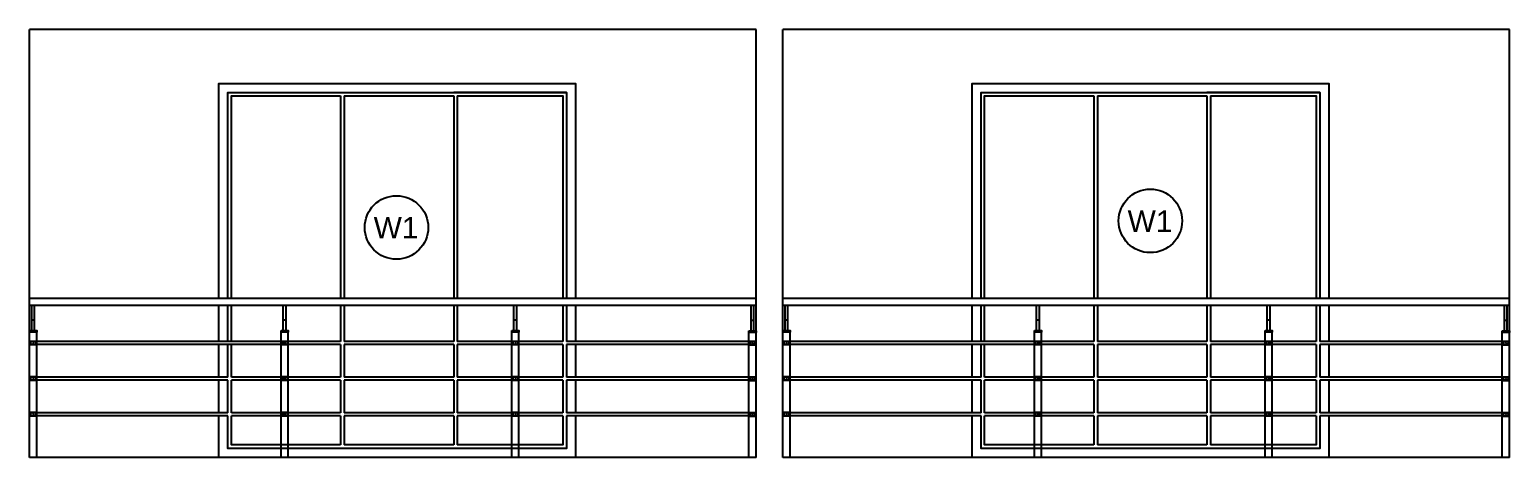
# Model space of a CAD drawing. Header units: millimetres. Extents: x -1932176 to 78768, y -1967 to 1266654.
# Drawn here: x -455554 to -447254, y 414062 to 416461 of the extents above; entities that cross this region are included whole.
import ezdxf

# ---------------------------------------------------------------- set-up
doc = ezdxf.new("R2010")
doc.units = ezdxf.units.MM
doc.layers.add('railing', color=212, linetype='Continuous', lineweight=25)
doc.styles.get("Standard").update_dxf_attribs({"font": 'arial.ttf'})

# ---------------------------------------------------------------- blocks, each defined once
blk = doc.blocks.new('ригеледержатель')
at = {"layer": 'railing', "ltscale": 10}
blk.add_lwpolyline([(148239.9, 1192434.6), (148269.9, 1192434.6), (148269.9, 1192416.6), (148239.9, 1192416.6)], close=True, dxfattribs=at)
blk.add_circle((148254.9, 1192425.6), 3, dxfattribs=at)

msp = doc.modelspace()

# ---------------------------------------------------------------- linework, layer by layer
at = {"ltscale": 30}
for p, q in [((-455554.05056, 414061.67608), (-455554.05056, 416461.20508)), ((-451479.05056, 416461.20508), (-455554.05056, 416461.20508)), ((-451479.05056, 414061.67608), (-451479.05056, 416461.20508)), ((-451329.05056, 414061.67608), (-451329.05056, 416461.20508)), ((-447254.05056, 416461.20508), (-451329.05056, 416461.20508)), ((-447254.05056, 414061.67608), (-447254.05056, 416461.20508)), ((-454442.36553, 416109.17608), (-452542.36553, 416109.17608)), ((-454442.36553, 416109.17608), (-453809.36553, 416109.17608)), ((-453809.36553, 416089.17608), (-453809.36553, 414953.70508)), ((-453789.36553, 416089.17608), (-453789.36553, 414953.70508)), ((-452542.36553, 416109.17608), (-453175.36553, 416109.17608)), ((-453175.36553, 416089.17608), (-453175.36553, 414953.70508)), ((-453155.36553, 416089.17608), (-453155.36553, 414953.70508)), ((-452542.36553, 416109.17608), (-452542.36553, 415634.47812)), ((-450217.36553, 416109.17608), (-448317.36553, 416109.17608)), ((-450217.36553, 416109.17608), (-449584.36553, 416109.17608)), ((-449584.36553, 416089.17608), (-449584.36553, 414953.70508)), ((-449564.36553, 416089.17608), (-449564.36553, 414953.70508)), ((-448317.36553, 416109.17608), (-448950.36553, 416109.17608)), ((-448950.36553, 416089.17608), (-448950.36553, 414953.70508)), ((-448930.36553, 416089.17608), (-448930.36553, 414953.70508)), ((-448317.36553, 416109.17608), (-448317.36553, 415634.47812)), ((-451479.05056, 414953.70508), (-455554.05056, 414953.70508)), ((-447254.05056, 414953.70508), (-451329.05056, 414953.70508)), ((-451479.05056, 414913.70508), (-455554.05056, 414913.70508)), ((-453809.36553, 414913.70508), (-453809.36553, 414711.70508)), ((-453789.36553, 414913.70508), (-453789.36553, 414711.70508)), ((-453175.36553, 414913.70508), (-453175.36553, 414711.70508)), ((-453155.36553, 414913.70508), (-453155.36553, 414711.70508)), ((-447254.05056, 414913.70508), (-451329.05056, 414913.70508)), ((-449584.36553, 414913.70508), (-449584.36553, 414711.70508)), ((-449564.36553, 414913.70508), (-449564.36553, 414711.70508)), ((-448950.36553, 414913.70508), (-448950.36553, 414711.70508)), ((-448930.36553, 414913.70508), (-448930.36553, 414711.70508)), ((-453809.36553, 414711.70508), (-455554.05056, 414711.70508)), ((-453809.36553, 414695.70508), (-455554.05056, 414695.70508)), ((-453809.36553, 414695.70508), (-453809.36553, 414511.70508)), ((-453175.36553, 414711.70508), (-453789.36553, 414711.70508)), ((-453789.36553, 414695.70508), (-453789.36553, 414511.70508)), ((-453175.36553, 414695.70508), (-453789.36553, 414695.70508)), ((-453175.36553, 414695.70508), (-453175.36553, 414511.70508)), ((-452562.36553, 414711.70508), (-453155.36553, 414711.70508)), ((-453155.36553, 414695.70508), (-453155.36553, 414511.70508)), ((-452562.36553, 414695.70508), (-453155.36553, 414695.70508)), ((-451479.05056, 414711.70508), (-452542.36553, 414711.70508)), ((-451479.05056, 414695.70508), (-452542.36553, 414695.70508)), ((-449584.36553, 414711.70508), (-451329.05056, 414711.70508)), ((-449584.36553, 414695.70508), (-451329.05056, 414695.70508)), ((-449584.36553, 414695.70508), (-449584.36553, 414511.70508)), ((-448950.36553, 414711.70508), (-449564.36553, 414711.70508)), ((-449564.36553, 414695.70508), (-449564.36553, 414511.70508)), ((-448950.36553, 414695.70508), (-449564.36553, 414695.70508)), ((-448950.36553, 414695.70508), (-448950.36553, 414511.70508)), ((-448337.36553, 414711.70508), (-448930.36553, 414711.70508)), ((-448930.36553, 414695.70508), (-448930.36553, 414511.70508)), ((-448337.36553, 414695.70508), (-448930.36553, 414695.70508)), ((-447254.05056, 414711.70508), (-448317.36553, 414711.70508)), ((-447254.05056, 414695.70508), (-448317.36553, 414695.70508)), ((-454442.36553, 414511.70508), (-455554.05056, 414511.70508)), ((-453809.36553, 414511.70508), (-454422.36553, 414511.70508)), ((-453175.36553, 414511.70508), (-453789.36553, 414511.70508)), ((-452562.36553, 414511.70508), (-453155.36553, 414511.70508)), ((-451479.05056, 414511.70508), (-452542.36553, 414511.70508)), ((-450217.36553, 414511.70508), (-451329.05056, 414511.70508)), ((-449584.36553, 414511.70508), (-450197.36553, 414511.70508)), ((-448950.36553, 414511.70508), (-449564.36553, 414511.70508)), ((-448337.36553, 414511.70508), (-448930.36553, 414511.70508)), ((-447254.05056, 414511.70508), (-448317.36553, 414511.70508)), ((-454442.36553, 414495.70508), (-455554.05056, 414495.70508)), ((-453809.36553, 414495.70508), (-454422.36553, 414495.70508)), ((-453809.36553, 414495.70508), (-453809.36553, 414311.70508)), ((-453789.36553, 414495.70508), (-453789.36553, 414311.70508)), ((-453175.36553, 414495.70508), (-453789.36553, 414495.70508)), ((-453175.36553, 414495.70508), (-453175.36553, 414311.70508)), ((-453155.36553, 414495.70508), (-453155.36553, 414311.70508)), ((-452562.36553, 414495.70508), (-453155.36553, 414495.70508)), ((-451479.05056, 414495.70508), (-452542.36553, 414495.70508)), ((-450217.36553, 414495.70508), (-451329.05056, 414495.70508)), ((-449584.36553, 414495.70508), (-450197.36553, 414495.70508)), ((-449584.36553, 414495.70508), (-449584.36553, 414311.70508)), ((-449564.36553, 414495.70508), (-449564.36553, 414311.70508)), ((-448950.36553, 414495.70508), (-449564.36553, 414495.70508)), ((-448950.36553, 414495.70508), (-448950.36553, 414311.70508)), ((-448930.36553, 414495.70508), (-448930.36553, 414311.70508)), ((-448337.36553, 414495.70508), (-448930.36553, 414495.70508)), ((-447254.05056, 414495.70508), (-448317.36553, 414495.70508)), ((-454442.36553, 414311.70508), (-455554.05056, 414311.70508)), ((-454442.36553, 414295.70508), (-455554.05056, 414295.70508)), ((-453809.36553, 414311.70508), (-454422.36553, 414311.70508)), ((-453809.36553, 414295.70508), (-454422.36553, 414295.70508)), ((-453809.36553, 414295.70508), (-453809.36553, 414131.67608)), ((-453175.36553, 414311.70508), (-453789.36553, 414311.70508)), ((-453789.36553, 414295.70508), (-453789.36553, 414131.67608)), ((-453175.36553, 414295.70508), (-453789.36553, 414295.70508)), ((-453175.36553, 414295.70508), (-453175.36553, 414131.67608)), ((-452562.36553, 414311.70508), (-453155.36553, 414311.70508)), ((-453155.36553, 414295.70508), (-453155.36553, 414131.67608)), ((-452562.36553, 414295.70508), (-453155.36553, 414295.70508)), ((-451479.05056, 414311.70508), (-452542.36553, 414311.70508)), ((-451479.05056, 414295.70508), (-452542.36553, 414295.70508)), ((-450217.36553, 414311.70508), (-451329.05056, 414311.70508)), ((-450217.36553, 414295.70508), (-451329.05056, 414295.70508)), ((-449584.36553, 414311.70508), (-450197.36553, 414311.70508)), ((-449584.36553, 414295.70508), (-450197.36553, 414295.70508)), ((-449584.36553, 414295.70508), (-449584.36553, 414131.67608)), ((-448950.36553, 414311.70508), (-449564.36553, 414311.70508)), ((-449564.36553, 414295.70508), (-449564.36553, 414131.67608)), ((-448950.36553, 414295.70508), (-449564.36553, 414295.70508)), ((-448950.36553, 414295.70508), (-448950.36553, 414131.67608)), ((-448337.36553, 414311.70508), (-448930.36553, 414311.70508)), ((-448930.36553, 414295.70508), (-448930.36553, 414131.67608)), ((-448337.36553, 414295.70508), (-448930.36553, 414295.70508)), ((-447254.05056, 414311.70508), (-448317.36553, 414311.70508)), ((-447254.05056, 414295.70508), (-448317.36553, 414295.70508)), ((-451479.05056, 414061.67608), (-455554.05056, 414061.67608)), ((-447254.05056, 414061.67608), (-451329.05056, 414061.67608))]:
    msp.add_line(p, q, dxfattribs=at)
at = {"ltscale": 10}
for p, q in [((-455542.05056, 414773.70508), (-455542.05056, 414913.70508)), ((-455526.05056, 414773.70508), (-455526.05056, 414913.70508)), ((-454131.25133, 414773.70508), (-454131.25133, 414913.70508)), ((-454115.25133, 414773.70508), (-454115.25133, 414913.70508)), ((-452837.34831, 414773.70508), (-452837.34831, 414913.70508)), ((-452821.34831, 414773.70508), (-452821.34831, 414913.70508)), ((-451507.05056, 414771.67608), (-451507.05056, 414913.70508)), ((-451491.05056, 414771.67608), (-451491.05056, 414913.70508)), ((-451317.05056, 414773.70508), (-451317.05056, 414913.70508)), ((-451301.05056, 414773.70508), (-451301.05056, 414913.70508)), ((-449906.25133, 414773.70508), (-449906.25133, 414913.70508)), ((-449890.25133, 414773.70508), (-449890.25133, 414913.70508)), ((-448612.34831, 414773.70508), (-448612.34831, 414913.70508)), ((-448596.34831, 414773.70508), (-448596.34831, 414913.70508)), ((-447282.05056, 414771.67608), (-447282.05056, 414913.70508)), ((-447266.05056, 414771.67608), (-447266.05056, 414913.70508)), ((-455554.05056, 414711.70508), (-455554.05056, 414763.70508)), ((-455514.05056, 414711.70508), (-455514.05056, 414763.70508)), ((-454143.25133, 414711.70508), (-454143.25133, 414763.70508)), ((-454103.25133, 414711.70508), (-454103.25133, 414763.70508)), ((-452849.34831, 414711.70508), (-452849.34831, 414763.70508)), ((-452809.34831, 414711.70508), (-452809.34831, 414763.70508)), ((-451519.05056, 414709.67608), (-451519.05056, 414761.67608)), ((-451479.05056, 414709.67608), (-451479.05056, 414761.67608)), ((-451329.05056, 414711.70508), (-451329.05056, 414763.70508)), ((-451289.05056, 414711.70508), (-451289.05056, 414763.70508)), ((-449918.25133, 414711.70508), (-449918.25133, 414763.70508)), ((-449878.25133, 414711.70508), (-449878.25133, 414763.70508)), ((-448624.34831, 414711.70508), (-448624.34831, 414763.70508)), ((-448584.34831, 414711.70508), (-448584.34831, 414763.70508)), ((-447294.05056, 414709.67608), (-447294.05056, 414761.67608)), ((-447254.05056, 414709.67608), (-447254.05056, 414761.67608)), ((-455554.05056, 414511.70508), (-455554.05056, 414711.70508)), ((-455514.05056, 414511.70508), (-455514.05056, 414695.70508)), ((-454143.25133, 414511.70508), (-454143.25133, 414711.70508)), ((-454103.25133, 414511.70508), (-454103.25133, 414695.70508)), ((-452849.34831, 414511.70508), (-452849.34831, 414711.70508)), ((-452809.34831, 414511.70508), (-452809.34831, 414695.70508)), ((-451519.05056, 414509.67608), (-451519.05056, 414709.67608)), ((-451479.05056, 414509.67608), (-451479.05056, 414693.67608)), ((-451329.05056, 414511.70508), (-451329.05056, 414711.70508)), ((-451289.05056, 414511.70508), (-451289.05056, 414695.70508)), ((-449918.25133, 414511.70508), (-449918.25133, 414711.70508)), ((-449878.25133, 414511.70508), (-449878.25133, 414695.70508)), ((-448624.34831, 414511.70508), (-448624.34831, 414711.70508)), ((-448584.34831, 414511.70508), (-448584.34831, 414695.70508)), ((-447294.05056, 414509.67608), (-447294.05056, 414709.67608)), ((-447254.05056, 414509.67608), (-447254.05056, 414693.67608)), ((-455554.05056, 414311.70508), (-455554.05056, 414511.70508)), ((-454143.25133, 414311.70508), (-454143.25133, 414511.70508)), ((-452849.34831, 414311.70508), (-452849.34831, 414511.70508)), ((-451519.05056, 414309.67608), (-451519.05056, 414509.67608)), ((-451329.05056, 414311.70508), (-451329.05056, 414511.70508)), ((-449918.25133, 414311.70508), (-449918.25133, 414511.70508)), ((-448624.34831, 414311.70508), (-448624.34831, 414511.70508)), ((-447294.05056, 414309.67608), (-447294.05056, 414509.67608)), ((-455514.05056, 414311.70508), (-455514.05056, 414495.70508)), ((-454103.25133, 414311.70508), (-454103.25133, 414495.70508)), ((-452809.34831, 414311.70508), (-452809.34831, 414495.70508)), ((-451479.05056, 414309.67608), (-451479.05056, 414493.67608)), ((-451289.05056, 414311.70508), (-451289.05056, 414495.70508)), ((-449878.25133, 414311.70508), (-449878.25133, 414495.70508)), ((-448584.34831, 414311.70508), (-448584.34831, 414495.70508)), ((-447254.05056, 414309.67608), (-447254.05056, 414493.67608)), ((-455554.05056, 414061.67608), (-455554.05056, 414311.70508)), ((-455514.05056, 414063.70508), (-455514.05056, 414295.70508)), ((-454143.25133, 414061.67608), (-454143.25133, 414311.70508)), ((-454103.25133, 414063.70508), (-454103.25133, 414295.70508)), ((-452849.34831, 414061.67608), (-452849.34831, 414311.70508)), ((-452809.34831, 414063.70508), (-452809.34831, 414295.70508)), ((-451519.05056, 414061.67608), (-451519.05056, 414309.67608)), ((-451479.05056, 414061.67608), (-451479.05056, 414293.67608)), ((-451329.05056, 414061.67608), (-451329.05056, 414311.70508)), ((-451289.05056, 414063.70508), (-451289.05056, 414295.70508)), ((-449918.25133, 414061.67608), (-449918.25133, 414311.70508)), ((-449878.25133, 414063.70508), (-449878.25133, 414295.70508)), ((-448624.34831, 414061.67608), (-448624.34831, 414311.70508)), ((-448584.34831, 414063.70508), (-448584.34831, 414295.70508)), ((-447294.05056, 414061.67608), (-447294.05056, 414309.67608)), ((-447254.05056, 414061.67608), (-447254.05056, 414293.67608))]:
    msp.add_line(p, q, dxfattribs=at)
at = {"ltscale": 100}
for p, q in [((-455542.05056, 414833.70508), (-455526.05056, 414833.70508)), ((-454131.25133, 414833.70508), (-454115.25133, 414833.70508)), ((-452837.34831, 414833.70508), (-452821.34831, 414833.70508)), ((-451507.05056, 414831.67608), (-451491.05056, 414831.67608)), ((-451317.05056, 414833.70508), (-451301.05056, 414833.70508)), ((-449906.25133, 414833.70508), (-449890.25133, 414833.70508)), ((-448612.34831, 414833.70508), (-448596.34831, 414833.70508)), ((-447282.05056, 414831.67608), (-447266.05056, 414831.67608))]:
    msp.add_line(p, q, dxfattribs=at)
for p, q in [((-455514.05056, 414061.67608), (-455514.05056, 414773.70508)), ((-454103.25133, 414061.67608), (-454103.25133, 414773.70508)), ((-452809.34831, 414061.67608), (-452809.34831, 414773.70508)), ((-451479.05056, 414061.67608), (-451479.05056, 414771.67608)), ((-451289.05056, 414061.67608), (-451289.05056, 414773.70508)), ((-449878.25133, 414061.67608), (-449878.25133, 414773.70508)), ((-448584.34831, 414061.67608), (-448584.34831, 414773.70508)), ((-447254.05056, 414061.67608), (-447254.05056, 414771.67608))]:
    msp.add_line(p, q)
at = {"linetype": 'ByBlock', "lineweight": 20}
for p, q in [((-455514.05056, 414061.67608), (-455554.05056, 414061.67608)), ((-454103.25133, 414061.67608), (-454143.25133, 414061.67608)), ((-452809.34831, 414061.67608), (-452849.34831, 414061.67608)), ((-451479.05056, 414061.67608), (-451519.05056, 414061.67608)), ((-451289.05056, 414061.67608), (-451329.05056, 414061.67608)), ((-449878.25133, 414061.67608), (-449918.25133, 414061.67608)), ((-448584.34831, 414061.67608), (-448624.34831, 414061.67608)), ((-447254.05056, 414061.67608), (-447294.05056, 414061.67608))]:
    msp.add_line(p, q, dxfattribs=at)
at = {"ltscale": 30}
for points in [[(-454492.36553, 414953.70508), (-454492.36553, 416159.17608), (-452492.36553, 416159.17608), (-452492.36553, 414953.70508)], [(-454442.36553, 414953.70508), (-454442.36553, 416109.17608), (-452542.36553, 416109.17608), (-452542.36553, 414953.70508)], [(-454422.36553, 414953.70508), (-454422.36553, 416089.17608), (-453809.36553, 416089.17608)], [(-453789.36553, 416089.17608), (-453175.36553, 416089.17608)], [(-453155.36553, 416089.17608), (-452562.36553, 416089.17608), (-452562.36553, 414953.70508)], [(-450267.36553, 414953.70508), (-450267.36553, 416159.17608), (-448267.36553, 416159.17608), (-448267.36553, 414953.70508)], [(-450217.36553, 414953.70508), (-450217.36553, 416109.17608), (-448317.36553, 416109.17608), (-448317.36553, 414953.70508)], [(-450197.36553, 414953.70508), (-450197.36553, 416089.17608), (-449584.36553, 416089.17608)], [(-449564.36553, 416089.17608), (-448950.36553, 416089.17608)], [(-448930.36553, 416089.17608), (-448337.36553, 416089.17608), (-448337.36553, 414953.70508)], [(-454492.36553, 414711.70508), (-454492.36553, 414913.70508)], [(-454442.36553, 414711.70508), (-454442.36553, 414913.70508)], [(-454422.36553, 414711.70508), (-454422.36553, 414913.70508)], [(-452562.36553, 414913.70508), (-452562.36553, 414711.70508)], [(-452542.36553, 414913.70508), (-452542.36553, 414711.70508)], [(-452492.36553, 414913.70508), (-452492.36553, 414711.70508)], [(-450267.36553, 414711.70508), (-450267.36553, 414913.70508)], [(-450217.36553, 414711.70508), (-450217.36553, 414913.70508)], [(-450197.36553, 414711.70508), (-450197.36553, 414913.70508)], [(-448337.36553, 414913.70508), (-448337.36553, 414711.70508)], [(-448317.36553, 414913.70508), (-448317.36553, 414711.70508)], [(-448267.36553, 414913.70508), (-448267.36553, 414711.70508)], [(-454492.36553, 414511.70508), (-454492.36553, 414695.70508)], [(-454442.36553, 414511.70508), (-454442.36553, 414695.70508)], [(-454422.36553, 414511.70508), (-454422.36553, 414695.70508)], [(-452562.36553, 414695.70508), (-452562.36553, 414511.70508)], [(-452542.36553, 414695.70508), (-452542.36553, 414511.70508)], [(-452492.36553, 414695.70508), (-452492.36553, 414511.70508)], [(-450267.36553, 414511.70508), (-450267.36553, 414695.70508)], [(-450217.36553, 414511.70508), (-450217.36553, 414695.70508)], [(-450197.36553, 414511.70508), (-450197.36553, 414695.70508)], [(-448337.36553, 414695.70508), (-448337.36553, 414511.70508)], [(-448317.36553, 414695.70508), (-448317.36553, 414511.70508)], [(-448267.36553, 414695.70508), (-448267.36553, 414511.70508)], [(-454492.36553, 414311.70508), (-454492.36553, 414495.70508)], [(-454442.36553, 414311.70508), (-454442.36553, 414495.70508)], [(-454422.36553, 414311.70508), (-454422.36553, 414495.70508)], [(-452562.36553, 414495.70508), (-452562.36553, 414311.70508)], [(-452542.36553, 414495.70508), (-452542.36553, 414311.70508)], [(-452492.36553, 414495.70508), (-452492.36553, 414311.70508)], [(-450267.36553, 414311.70508), (-450267.36553, 414495.70508)], [(-450217.36553, 414311.70508), (-450217.36553, 414495.70508)], [(-450197.36553, 414311.70508), (-450197.36553, 414495.70508)], [(-448337.36553, 414495.70508), (-448337.36553, 414311.70508)], [(-448317.36553, 414495.70508), (-448317.36553, 414311.70508)], [(-448267.36553, 414495.70508), (-448267.36553, 414311.70508)], [(-454492.36553, 414061.67608), (-454492.36553, 414295.70508)], [(-452542.36553, 414295.70508), (-452542.36553, 414111.67608), (-454442.36553, 414111.67608), (-454442.36553, 414295.70508)], [(-453809.36553, 414131.67608), (-454422.36553, 414131.67608), (-454422.36553, 414295.70508)], [(-452562.36553, 414295.70508), (-452562.36553, 414131.67608), (-453155.36553, 414131.67608)], [(-452492.36553, 414295.70508), (-452492.36553, 414061.67608)], [(-450267.36553, 414061.67608), (-450267.36553, 414295.70508)], [(-448317.36553, 414295.70508), (-448317.36553, 414111.67608), (-450217.36553, 414111.67608), (-450217.36553, 414295.70508)], [(-449584.36553, 414131.67608), (-450197.36553, 414131.67608), (-450197.36553, 414295.70508)], [(-448337.36553, 414295.70508), (-448337.36553, 414131.67608), (-448930.36553, 414131.67608)], [(-448267.36553, 414295.70508), (-448267.36553, 414061.67608)], [(-453175.36553, 414131.67608), (-453789.36553, 414131.67608)], [(-448950.36553, 414131.67608), (-449564.36553, 414131.67608)]]:
    msp.add_lwpolyline(points, dxfattribs=at)
at = {"ltscale": 10}
for points in [[(-455554.05056, 414773.70508), (-455514.05056, 414773.70508), (-455514.05056, 414763.70508), (-455554.05056, 414763.70508)], [(-454143.25133, 414773.70508), (-454103.25133, 414773.70508), (-454103.25133, 414763.70508), (-454143.25133, 414763.70508)], [(-452849.34831, 414773.70508), (-452809.34831, 414773.70508), (-452809.34831, 414763.70508), (-452849.34831, 414763.70508)], [(-451519.05056, 414771.67608), (-451479.05056, 414771.67608), (-451479.05056, 414761.67608), (-451519.05056, 414761.67608)], [(-451329.05056, 414773.70508), (-451289.05056, 414773.70508), (-451289.05056, 414763.70508), (-451329.05056, 414763.70508)], [(-449918.25133, 414773.70508), (-449878.25133, 414773.70508), (-449878.25133, 414763.70508), (-449918.25133, 414763.70508)], [(-448624.34831, 414773.70508), (-448584.34831, 414773.70508), (-448584.34831, 414763.70508), (-448624.34831, 414763.70508)], [(-447294.05056, 414771.67608), (-447254.05056, 414771.67608), (-447254.05056, 414761.67608), (-447294.05056, 414761.67608)]]:
    msp.add_lwpolyline(points, close=True, dxfattribs=at)
at = {"color": 252, "ltscale": 30}
for centre in [(-453496.43032, 415351.40386), (-449267.64319, 415388.22757)]:
    msp.add_circle(centre, 178.13957, dxfattribs=at)

# ---------------------------------------------------------------- block references
at = {"xscale": -1}
for p in [(-307279.15869, -777721.90464), (-305868.35945, -777721.90464), (-304574.45644, -777721.90464), (-303244.15869, -777723.93364), (-303054.15869, -777721.90464), (-301643.35945, -777721.90464), (-300349.45644, -777721.90464), (-299019.15869, -777723.93364), (-307279.15869, -777921.90464), (-305868.35945, -777921.90464), (-304574.45644, -777921.90464), (-303244.15869, -777923.93364), (-303054.15869, -777921.90464), (-301643.35945, -777921.90464), (-300349.45644, -777921.90464), (-299019.15869, -777923.93364), (-307279.15869, -778121.90464), (-305868.35945, -778121.90464), (-304574.45644, -778121.90464), (-303244.15869, -778123.93364), (-303054.15869, -778121.90464), (-301643.35945, -778121.90464), (-300349.45644, -778121.90464), (-299019.15869, -778123.93364)]:
    msp.add_blockref('ригеледержатель', p, dxfattribs=at)

# ---------------------------------------------------------------- texts
at = {"color": 252, "transparency": 16777216, "char_height": 120, "attachment_point": 1}
for insert in [(-449395.43984, 415446.80348), (-453624.22697, 415409.97976)]:
    msp.add_mtext_dynamic_manual_height_columns('W1', width=74.86437, gutter_width=11139.68641, heights=[0], dxfattribs=dict(at, insert=insert))

doc.saveas('drawing.dxf')
